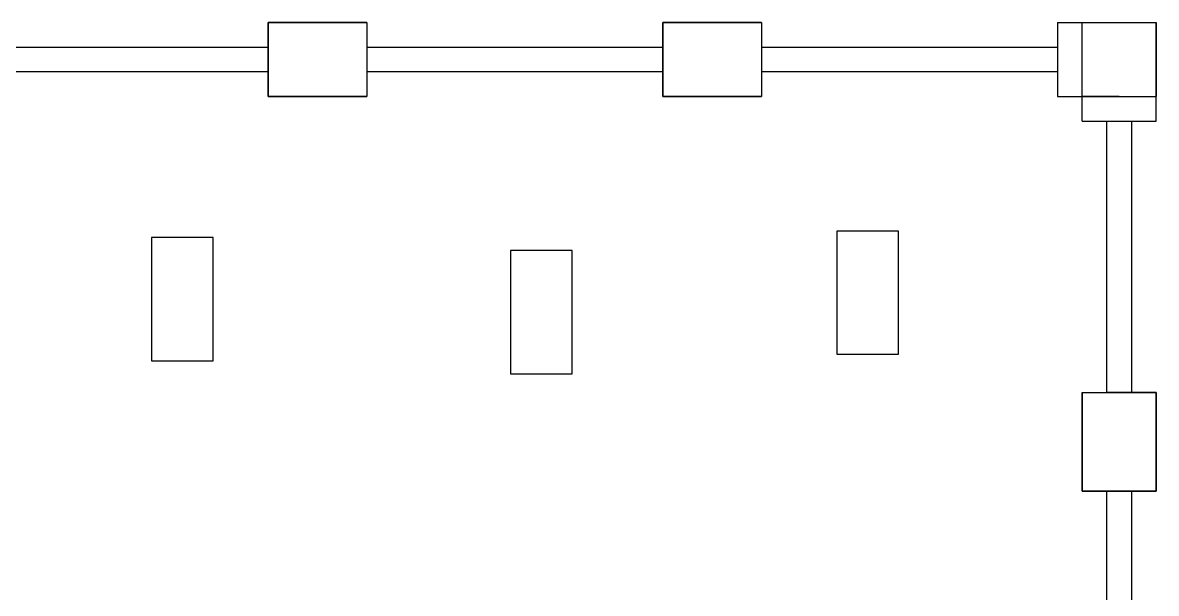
# Model space of a CAD drawing. Extents: x -19 to 297, y 0 to 420.
# Drawn here: x 251.19 to 274.17, y 359.7 to 371.27 of the extents above; entities that cross this region are included whole.
import ezdxf

# ---------------------------------------------------------------- set-up
doc = ezdxf.new("R2010")
doc.units = 0
doc.header["$MEASUREMENT"] = 0
doc.linetypes.add('K5LT_BASIC', pattern=[0])
doc.layers.add('Системный слой', color=7, linetype='Continuous')

# ---------------------------------------------------------------- blocks, each defined once
blk = doc.blocks.new('*U')
at = {"layer": 'Системный слой', "color": 5, "linetype": 'K5LT_BASIC'}
for p, q in [((268.942, 367.043), (267.692, 367.043)), ((267.692, 367.043), (267.692, 364.543)), ((268.942, 364.543), (268.942, 367.043)), ((255.052, 366.911), (253.802, 366.911)), ((253.802, 366.911), (253.802, 364.411)), ((255.052, 364.411), (255.052, 366.911)), ((262.328, 366.646), (261.078, 366.646)), ((261.078, 366.646), (261.078, 364.146)), ((262.328, 364.146), (262.328, 366.646)), ((267.692, 364.543), (268.942, 364.543)), ((253.802, 364.411), (255.052, 364.411)), ((261.078, 364.146), (262.328, 364.146))]:
    blk.add_line(p, q, dxfattribs=at)

msp = doc.modelspace()

# ---------------------------------------------------------------- linework, layer by layer
at = {"layer": 'Системный слой', "color": 5, "linetype": 'K5LT_BASIC'}
for p, q in [((256.167, 371.269), (256.167, 369.769)), ((256.167, 371.269), (258.167, 371.269)), ((258.167, 371.269), (256.167, 371.269)), ((256.167, 369.769), (256.167, 371.269)), ((258.167, 371.269), (258.167, 369.769)), ((258.167, 371.269), (258.167, 369.769)), ((264.167, 371.269), (264.167, 369.769)), ((264.167, 371.269), (266.167, 371.269)), ((266.167, 371.269), (264.167, 371.269)), ((264.167, 369.769), (264.167, 371.269)), ((266.167, 371.269), (266.167, 369.769)), ((266.167, 371.269), (266.167, 369.769)), ((272.167, 371.269), (272.167, 369.769)), ((272.167, 371.269), (274.167, 371.269)), ((272.667, 369.269), (272.667, 371.269)), ((272.667, 371.269), (274.167, 371.269)), ((274.167, 371.269), (274.167, 369.769)), ((274.167, 369.269), (274.167, 371.269)), ((250.167, 370.769), (256.167, 370.769)), ((258.167, 370.769), (264.167, 370.769)), ((266.167, 370.769), (272.167, 370.769)), ((274.167, 370.519), (274.167, 369.769)), ((256.167, 370.269), (250.167, 370.269)), ((264.167, 370.269), (258.167, 370.269)), ((272.167, 370.269), (266.167, 370.269)), ((256.167, 369.769), (258.167, 369.769)), ((258.167, 369.769), (256.167, 369.769)), ((257.417, 369.769), (256.667, 369.769)), ((264.167, 369.769), (266.167, 369.769)), ((266.167, 369.769), (264.167, 369.769)), ((265.417, 369.769), (264.667, 369.769)), ((272.167, 369.769), (274.167, 369.769)), ((273.417, 369.769), (272.667, 369.769)), ((272.667, 369.269), (274.167, 369.269)), ((273.167, 363.769), (273.167, 369.269)), ((273.667, 369.269), (273.667, 363.769)), ((272.667, 363.769), (274.167, 363.769)), ((272.667, 363.769), (272.667, 361.769)), ((272.667, 361.769), (272.667, 363.769)), ((272.667, 363.769), (274.167, 363.769)), ((274.167, 363.769), (273.167, 363.769)), ((274.167, 363.769), (274.167, 361.769)), ((274.167, 361.769), (274.167, 363.769)), ((274.167, 363.019), (274.167, 362.269)), ((274.167, 361.769), (272.667, 361.769)), ((272.667, 361.769), (274.167, 361.769)), ((273.167, 356.269), (273.167, 361.769)), ((273.667, 361.769), (273.667, 356.269))]:
    msp.add_line(p, q, dxfattribs=at)

# ---------------------------------------------------------------- block references
at = {"layer": 'Системный слой'}
msp.add_blockref('*U', (0, 0), dxfattribs=at)
msp.add_blockref('*U', (0, 0), dxfattribs=at)
msp.add_blockref('*U', (0, 0), dxfattribs=at)
msp.add_blockref('*U', (0, 0), dxfattribs=at)
msp.add_blockref('*U', (0, 0), dxfattribs=at)
msp.add_blockref('*U', (0, 0), dxfattribs=at)
msp.add_blockref('*U', (0, 0), dxfattribs=at)
msp.add_blockref('*U', (0, 0), dxfattribs=at)
msp.add_blockref('*U', (0, 0), dxfattribs=at)
msp.add_blockref('*U', (0, 0), dxfattribs=at)
msp.add_blockref('*U', (0, 0), dxfattribs=at)
msp.add_blockref('*U', (0, 0), dxfattribs=at)
msp.add_blockref('*U', (0, 0), dxfattribs=at)
msp.add_blockref('*U', (0, 0), dxfattribs=at)
msp.add_blockref('*U', (0, 0), dxfattribs=at)
msp.add_blockref('*U', (0, 0), dxfattribs=at)
msp.add_blockref('*U', (0, 0), dxfattribs=at)
msp.add_blockref('*U', (0, 0), dxfattribs=at)
msp.add_blockref('*U', (0, 0), dxfattribs=at)
msp.add_blockref('*U', (0, 0), dxfattribs=at)
msp.add_blockref('*U', (0, 0), dxfattribs=at)
msp.add_blockref('*U', (0, 0), dxfattribs=at)
msp.add_blockref('*U', (0, 0), dxfattribs=at)
msp.add_blockref('*U', (0, 0), dxfattribs=at)
msp.add_blockref('*U', (0, 0), dxfattribs=at)
msp.add_blockref('*U', (0, 0), dxfattribs=at)
msp.add_blockref('*U', (0, 0), dxfattribs=at)
msp.add_blockref('*U', (0, 0), dxfattribs=at)
msp.add_blockref('*U', (0, 0), dxfattribs=at)
msp.add_blockref('*U', (0, 0), dxfattribs=at)
msp.add_blockref('*U', (0, 0), dxfattribs=at)
msp.add_blockref('*U', (0, 0), dxfattribs=at)
msp.add_blockref('*U', (0, 0), dxfattribs=at)
msp.add_blockref('*U', (0, 0), dxfattribs=at)
msp.add_blockref('*U', (0, 0), dxfattribs=at)
msp.add_blockref('*U', (0, 0), dxfattribs=at)
msp.add_blockref('*U', (0, 0), dxfattribs=at)
msp.add_blockref('*U', (0, 0), dxfattribs=at)
msp.add_blockref('*U', (0, 0), dxfattribs=at)
msp.add_blockref('*U', (0, 0), dxfattribs=at)
msp.add_blockref('*U', (0, 0), dxfattribs=at)
msp.add_blockref('*U', (0, 0), dxfattribs=at)
msp.add_blockref('*U', (0, 0), dxfattribs=at)
msp.add_blockref('*U', (0, 0), dxfattribs=at)
msp.add_blockref('*U', (0, 0), dxfattribs=at)
msp.add_blockref('*U', (0, 0), dxfattribs=at)
msp.add_blockref('*U', (0, 0), dxfattribs=at)
msp.add_blockref('*U', (0, 0), dxfattribs=at)
msp.add_blockref('*U', (0, 0), dxfattribs=at)
msp.add_blockref('*U', (0, 0), dxfattribs=at)
msp.add_blockref('*U', (0, 0), dxfattribs=at)
msp.add_blockref('*U', (0, 0), dxfattribs=at)
msp.add_blockref('*U', (0, 0), dxfattribs=at)
msp.add_blockref('*U', (0, 0), dxfattribs=at)
msp.add_blockref('*U', (0, 0), dxfattribs=at)
msp.add_blockref('*U', (0, 0), dxfattribs=at)
msp.add_blockref('*U', (0, 0), dxfattribs=at)
msp.add_blockref('*U', (0, 0), dxfattribs=at)
msp.add_blockref('*U', (0, 0), dxfattribs=at)
msp.add_blockref('*U', (0, 0), dxfattribs=at)
msp.add_blockref('*U', (0, 0), dxfattribs=at)
msp.add_blockref('*U', (0, 0), dxfattribs=at)
msp.add_blockref('*U', (0, 0), dxfattribs=at)
msp.add_blockref('*U', (0, 0), dxfattribs=at)
msp.add_blockref('*U', (0, 0), dxfattribs=at)
msp.add_blockref('*U', (0, 0), dxfattribs=at)
msp.add_blockref('*U', (0, 0), dxfattribs=at)
msp.add_blockref('*U', (0, 0), dxfattribs=at)
msp.add_blockref('*U', (0, 0), dxfattribs=at)
msp.add_blockref('*U', (0, 0), dxfattribs=at)
msp.add_blockref('*U', (0, 0), dxfattribs=at)
msp.add_blockref('*U', (0, 0), dxfattribs=at)
msp.add_blockref('*U', (0, 0), dxfattribs=at)
msp.add_blockref('*U', (0, 0), dxfattribs=at)
msp.add_blockref('*U', (0, 0), dxfattribs=at)
msp.add_blockref('*U', (0, 0), dxfattribs=at)
msp.add_blockref('*U', (0, 0), dxfattribs=at)
msp.add_blockref('*U', (0, 0), dxfattribs=at)
msp.add_blockref('*U', (0, 0), dxfattribs=at)
msp.add_blockref('*U', (0, 0), dxfattribs=at)
msp.add_blockref('*U', (0, 0), dxfattribs=at)
msp.add_blockref('*U', (0, 0), dxfattribs=at)
msp.add_blockref('*U', (0, 0), dxfattribs=at)
msp.add_blockref('*U', (0, 0), dxfattribs=at)
msp.add_blockref('*U', (0, 0), dxfattribs=at)
msp.add_blockref('*U', (0, 0), dxfattribs=at)
msp.add_blockref('*U', (0, 0), dxfattribs=at)
msp.add_blockref('*U', (0, 0), dxfattribs=at)
msp.add_blockref('*U', (0, 0), dxfattribs=at)
msp.add_blockref('*U', (0, 0), dxfattribs=at)
msp.add_blockref('*U', (0, 0), dxfattribs=at)
msp.add_blockref('*U', (0, 0), dxfattribs=at)
msp.add_blockref('*U', (0, 0), dxfattribs=at)
msp.add_blockref('*U', (0, 0), dxfattribs=at)
msp.add_blockref('*U', (0, 0), dxfattribs=at)
msp.add_blockref('*U', (0, 0), dxfattribs=at)
msp.add_blockref('*U', (0, 0), dxfattribs=at)
msp.add_blockref('*U', (0, 0), dxfattribs=at)
msp.add_blockref('*U', (0, 0), dxfattribs=at)
msp.add_blockref('*U', (0, 0), dxfattribs=at)
msp.add_blockref('*U', (0, 0), dxfattribs=at)
msp.add_blockref('*U', (0, 0), dxfattribs=at)
msp.add_blockref('*U', (0, 0), dxfattribs=at)
msp.add_blockref('*U', (0, 0), dxfattribs=at)
msp.add_blockref('*U', (0, 0), dxfattribs=at)
msp.add_blockref('*U', (0, 0), dxfattribs=at)
msp.add_blockref('*U', (0, 0), dxfattribs=at)
msp.add_blockref('*U', (0, 0), dxfattribs=at)
msp.add_blockref('*U', (0, 0), dxfattribs=at)
msp.add_blockref('*U', (0, 0), dxfattribs=at)
msp.add_blockref('*U', (0, 0), dxfattribs=at)
msp.add_blockref('*U', (0, 0), dxfattribs=at)
msp.add_blockref('*U', (0, 0), dxfattribs=at)
msp.add_blockref('*U', (0, 0), dxfattribs=at)
msp.add_blockref('*U', (0, 0), dxfattribs=at)
msp.add_blockref('*U', (0, 0), dxfattribs=at)
msp.add_blockref('*U', (0, 0), dxfattribs=at)
msp.add_blockref('*U', (0, 0), dxfattribs=at)
msp.add_blockref('*U', (0, 0), dxfattribs=at)
msp.add_blockref('*U', (0, 0), dxfattribs=at)
msp.add_blockref('*U', (0, 0), dxfattribs=at)
msp.add_blockref('*U', (0, 0), dxfattribs=at)
msp.add_blockref('*U', (0, 0), dxfattribs=at)
msp.add_blockref('*U', (0, 0), dxfattribs=at)
msp.add_blockref('*U', (0, 0), dxfattribs=at)
msp.add_blockref('*U', (0, 0), dxfattribs=at)
msp.add_blockref('*U', (0, 0), dxfattribs=at)
msp.add_blockref('*U', (0, 0), dxfattribs=at)
msp.add_blockref('*U', (0, 0), dxfattribs=at)
msp.add_blockref('*U', (0, 0), dxfattribs=at)
msp.add_blockref('*U', (0, 0), dxfattribs=at)
msp.add_blockref('*U', (0, 0), dxfattribs=at)
msp.add_blockref('*U', (0, 0), dxfattribs=at)
msp.add_blockref('*U', (0, 0), dxfattribs=at)
msp.add_blockref('*U', (0, 0), dxfattribs=at)
msp.add_blockref('*U', (0, 0), dxfattribs=at)
msp.add_blockref('*U', (0, 0), dxfattribs=at)
msp.add_blockref('*U', (0, 0), dxfattribs=at)
msp.add_blockref('*U', (0, 0), dxfattribs=at)
msp.add_blockref('*U', (0, 0), dxfattribs=at)
msp.add_blockref('*U', (0, 0), dxfattribs=at)
msp.add_blockref('*U', (0, 0), dxfattribs=at)
msp.add_blockref('*U', (0, 0), dxfattribs=at)
msp.add_blockref('*U', (0, 0), dxfattribs=at)
msp.add_blockref('*U', (0, 0), dxfattribs=at)
msp.add_blockref('*U', (0, 0), dxfattribs=at)
msp.add_blockref('*U', (0, 0), dxfattribs=at)
msp.add_blockref('*U', (0, 0), dxfattribs=at)
msp.add_blockref('*U', (0, 0), dxfattribs=at)
msp.add_blockref('*U', (0, 0), dxfattribs=at)
msp.add_blockref('*U', (0, 0), dxfattribs=at)
msp.add_blockref('*U', (0, 0), dxfattribs=at)
msp.add_blockref('*U', (0, 0), dxfattribs=at)
msp.add_blockref('*U', (0, 0), dxfattribs=at)
msp.add_blockref('*U', (0, 0), dxfattribs=at)
msp.add_blockref('*U', (0, 0), dxfattribs=at)
msp.add_blockref('*U', (0, 0), dxfattribs=at)
msp.add_blockref('*U', (0, 0), dxfattribs=at)
msp.add_blockref('*U', (0, 0), dxfattribs=at)
msp.add_blockref('*U', (0, 0), dxfattribs=at)
msp.add_blockref('*U', (0, 0), dxfattribs=at)
msp.add_blockref('*U', (0, 0), dxfattribs=at)
msp.add_blockref('*U', (0, 0), dxfattribs=at)
msp.add_blockref('*U', (0, 0), dxfattribs=at)
msp.add_blockref('*U', (0, 0), dxfattribs=at)
msp.add_blockref('*U', (0, 0), dxfattribs=at)
msp.add_blockref('*U', (0, 0), dxfattribs=at)
msp.add_blockref('*U', (0, 0), dxfattribs=at)
msp.add_blockref('*U', (0, 0), dxfattribs=at)
msp.add_blockref('*U', (0, 0), dxfattribs=at)
msp.add_blockref('*U', (0, 0), dxfattribs=at)
msp.add_blockref('*U', (0, 0), dxfattribs=at)
msp.add_blockref('*U', (0, 0), dxfattribs=at)
msp.add_blockref('*U', (0, 0), dxfattribs=at)
msp.add_blockref('*U', (0, 0), dxfattribs=at)
msp.add_blockref('*U', (0, 0), dxfattribs=at)
msp.add_blockref('*U', (0, 0), dxfattribs=at)
msp.add_blockref('*U', (0, 0), dxfattribs=at)
msp.add_blockref('*U', (0, 0), dxfattribs=at)
msp.add_blockref('*U', (0, 0), dxfattribs=at)
msp.add_blockref('*U', (0, 0), dxfattribs=at)
msp.add_blockref('*U', (0, 0), dxfattribs=at)
msp.add_blockref('*U', (0, 0), dxfattribs=at)
msp.add_blockref('*U', (0, 0), dxfattribs=at)
msp.add_blockref('*U', (0, 0), dxfattribs=at)
msp.add_blockref('*U', (0, 0), dxfattribs=at)
msp.add_blockref('*U', (0, 0), dxfattribs=at)
msp.add_blockref('*U', (0, 0), dxfattribs=at)
msp.add_blockref('*U', (0, 0), dxfattribs=at)
msp.add_blockref('*U', (0, 0), dxfattribs=at)
msp.add_blockref('*U', (0, 0), dxfattribs=at)
msp.add_blockref('*U', (0, 0), dxfattribs=at)
msp.add_blockref('*U', (0, 0), dxfattribs=at)
msp.add_blockref('*U', (0, 0), dxfattribs=at)
msp.add_blockref('*U', (0, 0), dxfattribs=at)
msp.add_blockref('*U', (0, 0), dxfattribs=at)
msp.add_blockref('*U', (0, 0), dxfattribs=at)
msp.add_blockref('*U', (0, 0), dxfattribs=at)
msp.add_blockref('*U', (0, 0), dxfattribs=at)
msp.add_blockref('*U', (0, 0), dxfattribs=at)
msp.add_blockref('*U', (0, 0), dxfattribs=at)
msp.add_blockref('*U', (0, 0), dxfattribs=at)
msp.add_blockref('*U', (0, 0), dxfattribs=at)
msp.add_blockref('*U', (0, 0), dxfattribs=at)
msp.add_blockref('*U', (0, 0), dxfattribs=at)
msp.add_blockref('*U', (0, 0), dxfattribs=at)
msp.add_blockref('*U', (0, 0), dxfattribs=at)
msp.add_blockref('*U', (0, 0), dxfattribs=at)
msp.add_blockref('*U', (0, 0), dxfattribs=at)
msp.add_blockref('*U', (0, 0), dxfattribs=at)
msp.add_blockref('*U', (0, 0), dxfattribs=at)
msp.add_blockref('*U', (0, 0), dxfattribs=at)
msp.add_blockref('*U', (0, 0), dxfattribs=at)
msp.add_blockref('*U', (0, 0), dxfattribs=at)
msp.add_blockref('*U', (0, 0), dxfattribs=at)
msp.add_blockref('*U', (0, 0), dxfattribs=at)
msp.add_blockref('*U', (0, 0), dxfattribs=at)
msp.add_blockref('*U', (0, 0), dxfattribs=at)
msp.add_blockref('*U', (0, 0), dxfattribs=at)
msp.add_blockref('*U', (0, 0), dxfattribs=at)
msp.add_blockref('*U', (0, 0), dxfattribs=at)
msp.add_blockref('*U', (0, 0), dxfattribs=at)
msp.add_blockref('*U', (0, 0), dxfattribs=at)
msp.add_blockref('*U', (0, 0), dxfattribs=at)
msp.add_blockref('*U', (0, 0), dxfattribs=at)
msp.add_blockref('*U', (0, 0), dxfattribs=at)
msp.add_blockref('*U', (0, 0), dxfattribs=at)
msp.add_blockref('*U', (0, 0), dxfattribs=at)
msp.add_blockref('*U', (0, 0), dxfattribs=at)
msp.add_blockref('*U', (0, 0), dxfattribs=at)
msp.add_blockref('*U', (0, 0), dxfattribs=at)
msp.add_blockref('*U', (0, 0), dxfattribs=at)
msp.add_blockref('*U', (0, 0), dxfattribs=at)
msp.add_blockref('*U', (0, 0), dxfattribs=at)
msp.add_blockref('*U', (0, 0), dxfattribs=at)
msp.add_blockref('*U', (0, 0), dxfattribs=at)
msp.add_blockref('*U', (0, 0), dxfattribs=at)
msp.add_blockref('*U', (0, 0), dxfattribs=at)
msp.add_blockref('*U', (0, 0), dxfattribs=at)
msp.add_blockref('*U', (0, 0), dxfattribs=at)
msp.add_blockref('*U', (0, 0), dxfattribs=at)
msp.add_blockref('*U', (0, 0), dxfattribs=at)
msp.add_blockref('*U', (0, 0), dxfattribs=at)
msp.add_blockref('*U', (0, 0), dxfattribs=at)
msp.add_blockref('*U', (0, 0), dxfattribs=at)
msp.add_blockref('*U', (0, 0), dxfattribs=at)
msp.add_blockref('*U', (0, 0), dxfattribs=at)
msp.add_blockref('*U', (0, 0), dxfattribs=at)
msp.add_blockref('*U', (0, 0), dxfattribs=at)
msp.add_blockref('*U', (0, 0), dxfattribs=at)
msp.add_blockref('*U', (0, 0), dxfattribs=at)
msp.add_blockref('*U', (0, 0), dxfattribs=at)
msp.add_blockref('*U', (0, 0), dxfattribs=at)
msp.add_blockref('*U', (0, 0), dxfattribs=at)
msp.add_blockref('*U', (0, 0), dxfattribs=at)
msp.add_blockref('*U', (0, 0), dxfattribs=at)
msp.add_blockref('*U', (0, 0), dxfattribs=at)
msp.add_blockref('*U', (0, 0), dxfattribs=at)
msp.add_blockref('*U', (0, 0), dxfattribs=at)
msp.add_blockref('*U', (0, 0), dxfattribs=at)
msp.add_blockref('*U', (0, 0), dxfattribs=at)
msp.add_blockref('*U', (0, 0), dxfattribs=at)
msp.add_blockref('*U', (0, 0), dxfattribs=at)
msp.add_blockref('*U', (0, 0), dxfattribs=at)
msp.add_blockref('*U', (0, 0), dxfattribs=at)
msp.add_blockref('*U', (0, 0), dxfattribs=at)
msp.add_blockref('*U', (0, 0), dxfattribs=at)
msp.add_blockref('*U', (0, 0), dxfattribs=at)
msp.add_blockref('*U', (0, 0), dxfattribs=at)
msp.add_blockref('*U', (0, 0), dxfattribs=at)
msp.add_blockref('*U', (0, 0), dxfattribs=at)
msp.add_blockref('*U', (0, 0), dxfattribs=at)
msp.add_blockref('*U', (0, 0), dxfattribs=at)
msp.add_blockref('*U', (0, 0), dxfattribs=at)
msp.add_blockref('*U', (0, 0), dxfattribs=at)
msp.add_blockref('*U', (0, 0), dxfattribs=at)
msp.add_blockref('*U', (0, 0), dxfattribs=at)
msp.add_blockref('*U', (0, 0), dxfattribs=at)
msp.add_blockref('*U', (0, 0), dxfattribs=at)
msp.add_blockref('*U', (0, 0), dxfattribs=at)
msp.add_blockref('*U', (0, 0), dxfattribs=at)
msp.add_blockref('*U', (0, 0), dxfattribs=at)
msp.add_blockref('*U', (0, 0), dxfattribs=at)
msp.add_blockref('*U', (0, 0), dxfattribs=at)
msp.add_blockref('*U', (0, 0), dxfattribs=at)
msp.add_blockref('*U', (0, 0), dxfattribs=at)
msp.add_blockref('*U', (0, 0), dxfattribs=at)
msp.add_blockref('*U', (0, 0), dxfattribs=at)
msp.add_blockref('*U', (0, 0), dxfattribs=at)
msp.add_blockref('*U', (0, 0), dxfattribs=at)
msp.add_blockref('*U', (0, 0), dxfattribs=at)
msp.add_blockref('*U', (0, 0), dxfattribs=at)
msp.add_blockref('*U', (0, 0), dxfattribs=at)
msp.add_blockref('*U', (0, 0), dxfattribs=at)
msp.add_blockref('*U', (0, 0), dxfattribs=at)
msp.add_blockref('*U', (0, 0), dxfattribs=at)
msp.add_blockref('*U', (0, 0), dxfattribs=at)
msp.add_blockref('*U', (0, 0), dxfattribs=at)
msp.add_blockref('*U', (0, 0), dxfattribs=at)
msp.add_blockref('*U', (0, 0), dxfattribs=at)
msp.add_blockref('*U', (0, 0), dxfattribs=at)
msp.add_blockref('*U', (0, 0), dxfattribs=at)
msp.add_blockref('*U', (0, 0), dxfattribs=at)
msp.add_blockref('*U', (0, 0), dxfattribs=at)
msp.add_blockref('*U', (0, 0), dxfattribs=at)
msp.add_blockref('*U', (0, 0), dxfattribs=at)
msp.add_blockref('*U', (0, 0), dxfattribs=at)
msp.add_blockref('*U', (0, 0), dxfattribs=at)
msp.add_blockref('*U', (0, 0), dxfattribs=at)
msp.add_blockref('*U', (0, 0), dxfattribs=at)
msp.add_blockref('*U', (0, 0), dxfattribs=at)
msp.add_blockref('*U', (0, 0), dxfattribs=at)
msp.add_blockref('*U', (0, 0), dxfattribs=at)
msp.add_blockref('*U', (0, 0), dxfattribs=at)
msp.add_blockref('*U', (0, 0), dxfattribs=at)
msp.add_blockref('*U', (0, 0), dxfattribs=at)
msp.add_blockref('*U', (0, 0), dxfattribs=at)
msp.add_blockref('*U', (0, 0), dxfattribs=at)
msp.add_blockref('*U', (0, 0), dxfattribs=at)
msp.add_blockref('*U', (0, 0), dxfattribs=at)
msp.add_blockref('*U', (0, 0), dxfattribs=at)
msp.add_blockref('*U', (0, 0), dxfattribs=at)
msp.add_blockref('*U', (0, 0), dxfattribs=at)
msp.add_blockref('*U', (0, 0), dxfattribs=at)
msp.add_blockref('*U', (0, 0), dxfattribs=at)
msp.add_blockref('*U', (0, 0), dxfattribs=at)
msp.add_blockref('*U', (0, 0), dxfattribs=at)
msp.add_blockref('*U', (0, 0), dxfattribs=at)
msp.add_blockref('*U', (0, 0), dxfattribs=at)
msp.add_blockref('*U', (0, 0), dxfattribs=at)
msp.add_blockref('*U', (0, 0), dxfattribs=at)
msp.add_blockref('*U', (0, 0), dxfattribs=at)
msp.add_blockref('*U', (0, 0), dxfattribs=at)
msp.add_blockref('*U', (0, 0), dxfattribs=at)
msp.add_blockref('*U', (0, 0), dxfattribs=at)
msp.add_blockref('*U', (0, 0), dxfattribs=at)
msp.add_blockref('*U', (0, 0), dxfattribs=at)
msp.add_blockref('*U', (0, 0), dxfattribs=at)
msp.add_blockref('*U', (0, 0), dxfattribs=at)
msp.add_blockref('*U', (0, 0), dxfattribs=at)
msp.add_blockref('*U', (0, 0), dxfattribs=at)
msp.add_blockref('*U', (0, 0), dxfattribs=at)
msp.add_blockref('*U', (0, 0), dxfattribs=at)
msp.add_blockref('*U', (0, 0), dxfattribs=at)
msp.add_blockref('*U', (0, 0), dxfattribs=at)
msp.add_blockref('*U', (0, 0), dxfattribs=at)
msp.add_blockref('*U', (0, 0), dxfattribs=at)
msp.add_blockref('*U', (0, 0), dxfattribs=at)
msp.add_blockref('*U', (0, 0), dxfattribs=at)
msp.add_blockref('*U', (0, 0), dxfattribs=at)
msp.add_blockref('*U', (0, 0), dxfattribs=at)
msp.add_blockref('*U', (0, 0), dxfattribs=at)
msp.add_blockref('*U', (0, 0), dxfattribs=at)
msp.add_blockref('*U', (0, 0), dxfattribs=at)
msp.add_blockref('*U', (0, 0), dxfattribs=at)
msp.add_blockref('*U', (0, 0), dxfattribs=at)
msp.add_blockref('*U', (0, 0), dxfattribs=at)
msp.add_blockref('*U', (0, 0), dxfattribs=at)
msp.add_blockref('*U', (0, 0), dxfattribs=at)
msp.add_blockref('*U', (0, 0), dxfattribs=at)
msp.add_blockref('*U', (0, 0), dxfattribs=at)
msp.add_blockref('*U', (0, 0), dxfattribs=at)
msp.add_blockref('*U', (0, 0), dxfattribs=at)
msp.add_blockref('*U', (0, 0), dxfattribs=at)
msp.add_blockref('*U', (0, 0), dxfattribs=at)
msp.add_blockref('*U', (0, 0), dxfattribs=at)
msp.add_blockref('*U', (0, 0), dxfattribs=at)
msp.add_blockref('*U', (0, 0), dxfattribs=at)
msp.add_blockref('*U', (0, 0), dxfattribs=at)
msp.add_blockref('*U', (0, 0), dxfattribs=at)
msp.add_blockref('*U', (0, 0), dxfattribs=at)
msp.add_blockref('*U', (0, 0), dxfattribs=at)
msp.add_blockref('*U', (0, 0), dxfattribs=at)
msp.add_blockref('*U', (0, 0), dxfattribs=at)
msp.add_blockref('*U', (0, 0), dxfattribs=at)
msp.add_blockref('*U', (0, 0), dxfattribs=at)
msp.add_blockref('*U', (0, 0), dxfattribs=at)
msp.add_blockref('*U', (0, 0), dxfattribs=at)
msp.add_blockref('*U', (0, 0), dxfattribs=at)
msp.add_blockref('*U', (0, 0), dxfattribs=at)
msp.add_blockref('*U', (0, 0), dxfattribs=at)
msp.add_blockref('*U', (0, 0), dxfattribs=at)
msp.add_blockref('*U', (0, 0), dxfattribs=at)
msp.add_blockref('*U', (0, 0), dxfattribs=at)
msp.add_blockref('*U', (0, 0), dxfattribs=at)
msp.add_blockref('*U', (0, 0), dxfattribs=at)
msp.add_blockref('*U', (0, 0), dxfattribs=at)
msp.add_blockref('*U', (0, 0), dxfattribs=at)
msp.add_blockref('*U', (0, 0), dxfattribs=at)
msp.add_blockref('*U', (0, 0), dxfattribs=at)
msp.add_blockref('*U', (0, 0), dxfattribs=at)
msp.add_blockref('*U', (0, 0), dxfattribs=at)
msp.add_blockref('*U', (0, 0), dxfattribs=at)
msp.add_blockref('*U', (0, 0), dxfattribs=at)
msp.add_blockref('*U', (0, 0), dxfattribs=at)
msp.add_blockref('*U', (0, 0), dxfattribs=at)
msp.add_blockref('*U', (0, 0), dxfattribs=at)
msp.add_blockref('*U', (0, 0), dxfattribs=at)
msp.add_blockref('*U', (0, 0), dxfattribs=at)
msp.add_blockref('*U', (0, 0), dxfattribs=at)
msp.add_blockref('*U', (0, 0), dxfattribs=at)
msp.add_blockref('*U', (0, 0), dxfattribs=at)
msp.add_blockref('*U', (0, 0), dxfattribs=at)
msp.add_blockref('*U', (0, 0), dxfattribs=at)
msp.add_blockref('*U', (0, 0), dxfattribs=at)
msp.add_blockref('*U', (0, 0), dxfattribs=at)
msp.add_blockref('*U', (0, 0), dxfattribs=at)
msp.add_blockref('*U', (0, 0), dxfattribs=at)
msp.add_blockref('*U', (0, 0), dxfattribs=at)
msp.add_blockref('*U', (0, 0), dxfattribs=at)
msp.add_blockref('*U', (0, 0), dxfattribs=at)
msp.add_blockref('*U', (0, 0), dxfattribs=at)
msp.add_blockref('*U', (0, 0), dxfattribs=at)
msp.add_blockref('*U', (0, 0), dxfattribs=at)
msp.add_blockref('*U', (0, 0), dxfattribs=at)
msp.add_blockref('*U', (0, 0), dxfattribs=at)
msp.add_blockref('*U', (0, 0), dxfattribs=at)
msp.add_blockref('*U', (0, 0), dxfattribs=at)
msp.add_blockref('*U', (0, 0), dxfattribs=at)
msp.add_blockref('*U', (0, 0), dxfattribs=at)
msp.add_blockref('*U', (0, 0), dxfattribs=at)
msp.add_blockref('*U', (0, 0), dxfattribs=at)
msp.add_blockref('*U', (0, 0), dxfattribs=at)
msp.add_blockref('*U', (0, 0), dxfattribs=at)
msp.add_blockref('*U', (0, 0), dxfattribs=at)
msp.add_blockref('*U', (0, 0), dxfattribs=at)
msp.add_blockref('*U', (0, 0), dxfattribs=at)
msp.add_blockref('*U', (0, 0), dxfattribs=at)
msp.add_blockref('*U', (0, 0), dxfattribs=at)
msp.add_blockref('*U', (0, 0), dxfattribs=at)
msp.add_blockref('*U', (0, 0), dxfattribs=at)
msp.add_blockref('*U', (0, 0), dxfattribs=at)
msp.add_blockref('*U', (0, 0), dxfattribs=at)
msp.add_blockref('*U', (0, 0), dxfattribs=at)
msp.add_blockref('*U', (0, 0), dxfattribs=at)
msp.add_blockref('*U', (0, 0), dxfattribs=at)
msp.add_blockref('*U', (0, 0), dxfattribs=at)
msp.add_blockref('*U', (0, 0), dxfattribs=at)
msp.add_blockref('*U', (0, 0), dxfattribs=at)
msp.add_blockref('*U', (0, 0), dxfattribs=at)
msp.add_blockref('*U', (0, 0), dxfattribs=at)
msp.add_blockref('*U', (0, 0), dxfattribs=at)
msp.add_blockref('*U', (0, 0), dxfattribs=at)
msp.add_blockref('*U', (0, 0), dxfattribs=at)
msp.add_blockref('*U', (0, 0), dxfattribs=at)
msp.add_blockref('*U', (0, 0), dxfattribs=at)
msp.add_blockref('*U', (0, 0), dxfattribs=at)
msp.add_blockref('*U', (0, 0), dxfattribs=at)
msp.add_blockref('*U', (0, 0), dxfattribs=at)
msp.add_blockref('*U', (0, 0), dxfattribs=at)

doc.saveas('drawing.dxf')
